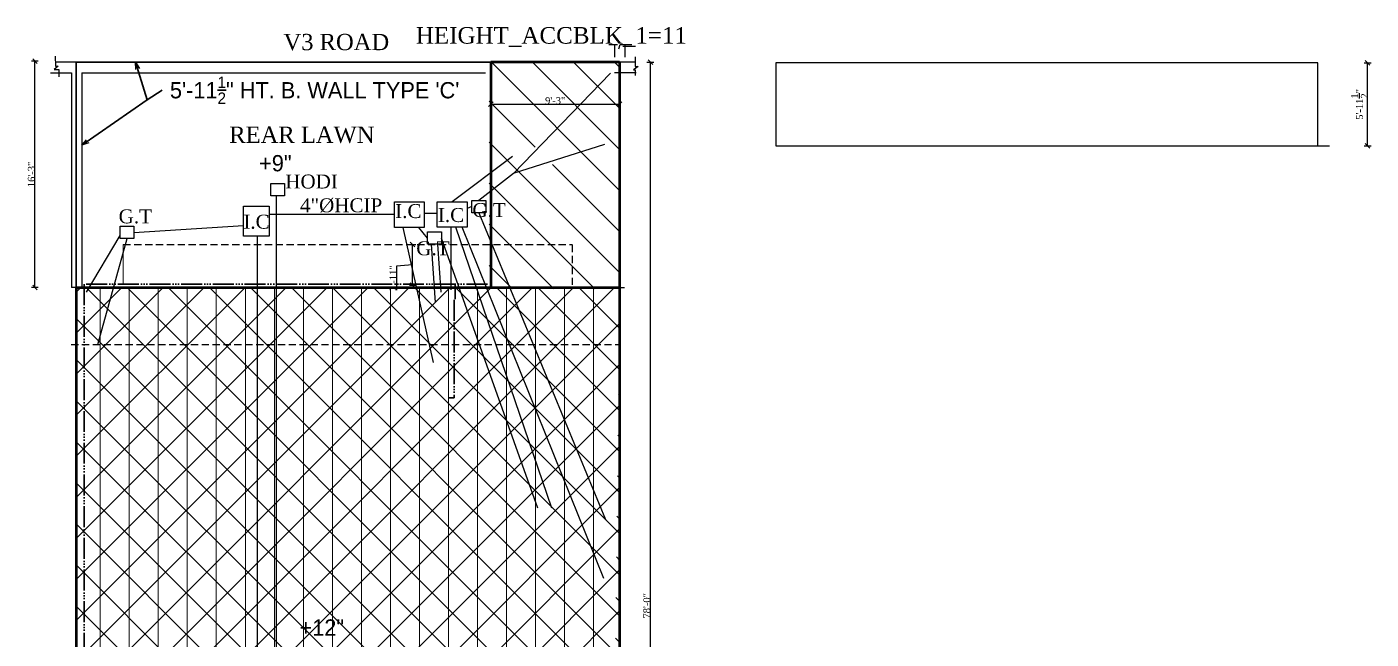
# Model space of a CAD drawing. Header units: feet. Extents: x 37458 to 42412, y -3338 to -325.
# Drawn here: x 39796 to 40954, y -2626 to -2098 of the extents above; entities that cross this region are included whole.
import ezdxf

# ---------------------------------------------------------------- set-up
doc = ezdxf.new("R2010")
doc.units = ezdxf.units.FT
doc.header["$MEASUREMENT"] = 0
doc.header["$PDMODE"] = 35
doc.header["$PDSIZE"] = 8
doc.linetypes.add('ACAD_ISO06W100', pattern=[36, 24, -3, 0, -3, 0, -3, 0, -3])
doc.linetypes.add('DASHED2', pattern=[0.375, 0.25, -0.125])
doc.layers.get('0').update_dxf_attribs({"color": 34, "lineweight": 25})
doc.layers.get('Defpoints').update_dxf_attribs({"color": 52})
doc.layers.add('ACCBLK_1', color=7, linetype='Continuous')
for name, color, linetype, plot in [('BLK_1_COVERED_AREA', 140, 'Continuous', False), ('BLK_1_LVL_0_BLDG_FOOT_PRINT', 1, 'Continuous', False), ('BLK_1_LVL_0_REAR_SETBACK', 11, 'Continuous', False), ('COMPOUNDWALL', 4, 'Continuous', False), ('PLOT_BOUNDARY', 70, 'Continuous', False)]:
    doc.layers.add(name, color=color, linetype=linetype, plot=plot)
for name, color, linetype, lineweight in [('dimensiom', 35, 'Continuous', 25), ('fresh water', 171, 'ACAD_ISO06W100', 30), ('HATCH', 254, 'Continuous', 13), ('PRO', 200, 'DASHED2', 25), ('Sewer', 30, 'Continuous', 25), ('TEXT', 7, 'Continuous', 30), ('wall', 1, 'Continuous', 50)]:
    doc.layers.add(name, color=color, linetype=linetype, lineweight=lineweight)
doc.styles.add("4''", font='romai___.ttf', dxfattribs={"height": 7})
doc.styles.get("Standard").update_dxf_attribs({"font": 'times.ttf', "height": 6})
doc.dimstyles.new('arrow', dxfattribs={"dimtxt": 6, "dimasz": 4, "dimexe": 3, "dimexo": 6, "dimgap": 0, "dimtad": 1, "dimzin": 3, "dimdsep": 46, "dimlunit": 4, "dimtxsty": 'Standard', "dimblk": 'OBLIQUE', "dimcen": 12, "dimclrd": 7, "dimclre": 256, "dimclrt": 7, "dimadec": 0, "dimazin": 0, "dimtfac": 1, "dimtofl": 0, "dimtmove": 0, "dimatfit": 3, "dimfxl": 3, "dimfxlon": 1, "dimtolj": 1, "dimtzin": 0, "dimlwd": -1, "dimlwe": -1, "dimarcsym": 0})
doc.dimstyles.new('plan dim', dxfattribs={"dimtxt": 6, "dimasz": 6, "dimexe": 3, "dimexo": 9, "dimgap": 1, "dimtad": 0, "dimdec": 3, "dimzin": 3, "dimdsep": 46, "dimlunit": 4, "dimtxsty": 'Standard', "dimblk": 'DOTSMALL', "dimcen": 12, "dimclrd": 256, "dimclre": 256, "dimclrt": 3, "dimadec": 0, "dimazin": 0, "dimtfac": 1, "dimtdec": 3, "dimtofl": 0, "dimtmove": 0, "dimatfit": 3, "dimldrblk": 'OPEN30', "dimfxl": 6, "dimfxlon": 1, "dimtolj": 1, "dimtzin": 0, "dimlwd": -1, "dimlwe": -1, "dimarcsym": 0})

# ---------------------------------------------------------------- blocks, each defined once
blk = doc.blocks.new('_Oblique')
at = {"layer": 'dimensiom', "color": 0, "lineweight": -2}
blk.add_line((-0.5, -0.5), (0.5, 0.5), dxfattribs=at)
blk = doc.blocks.new('*D305')
at = {"layer": 'Defpoints', "color": 0, "ltscale": 0.75, "transparency": 16777216}
for p in [(40074.8, -2285.9), (40128.5, -2285.9), (40119.8, -2320.9)]:
    blk.add_point(p, dxfattribs=at)
at = {"layer": 'dimensiom', "ltscale": 0.75, "transparency": 16777216}
for p, q in [((40125.5, -2285.9), (40131.5, -2285.9)), ((40125.8, -2320.9), (40131.5, -2320.9))]:
    blk.add_line(p, q, dxfattribs=at)
at = {"layer": 'dimensiom', "color": 7, "ltscale": 0.75, "transparency": 16777216}
for p, q in [((40128.5, -2320.9), (40128.5, -2285.9)), ((40128.5, -2303.4), (40114.7, -2304.4)), ((40114.7, -2304.4), (40114.7, -2325.1))]:
    blk.add_line(p, q, dxfattribs=at)
at = {"layer": 'dimensiom', "color": 7, "ltscale": 0.75, "transparency": 16777216, "xscale": 4, "yscale": 4, "zscale": 4}
for p, rotation in [((40128.5, -2285.9), 90), ((40128.5, -2320.9), 270)]:
    blk.add_blockref('_Oblique', p, dxfattribs=dict(at, rotation=rotation))
at = {"layer": 'dimensiom', "color": 7, "ltscale": 0.75, "transparency": 16777216, "insert": (40111.7, -2314.8), "char_height": 6, "attachment_point": 5, "rotation": 90}
blk.add_mtext('\\A1;2\'-11"', dxfattribs=at)
blk = doc.blocks.new('*D307')
at = {"layer": 'Defpoints', "color": 0, "ltscale": 0.75, "transparency": 16777216}
for p in [(40306.9, -2128.9), (40333.4, -2128.9), (40270.1, -3064.9)]:
    blk.add_point(p, dxfattribs=at)
at = {"layer": 'dimensiom', "ltscale": 0.75, "transparency": 16777216}
for p, q in [((40330.4, -2128.9), (40336.4, -2128.9)), ((40330.4, -3064.9), (40336.4, -3064.9))]:
    blk.add_line(p, q, dxfattribs=at)
at = {"layer": 'dimensiom', "color": 7, "ltscale": 0.75, "transparency": 16777216}
blk.add_line((40333.4, -3064.9), (40333.4, -2128.9), dxfattribs=at)
at = {"layer": 'dimensiom', "color": 7, "ltscale": 0.75, "transparency": 16777216, "xscale": 4, "yscale": 4, "zscale": 4}
for p, rotation in [((40333.4, -2128.9), 90), ((40333.4, -3064.9), 270)]:
    blk.add_blockref('_Oblique', p, dxfattribs=dict(at, rotation=rotation))
at = {"layer": 'dimensiom', "color": 7, "ltscale": 0.75, "transparency": 16777216, "insert": (40330.3, -2596.9), "char_height": 6, "attachment_point": 5, "rotation": 90}
blk.add_mtext('\\A1;78\'-0"', dxfattribs=at)
blk = doc.blocks.new('*D306')
at = {"layer": 'Defpoints', "color": 0, "ltscale": 0.75, "transparency": 16777216}
for p in [(40195.9, -2128.9, 9), (40306.9, -2128.9, 9), (40306.9, -2165)]:
    blk.add_point(p, dxfattribs=at)
at = {"layer": 'dimensiom', "ltscale": 0.75, "transparency": 16777216}
for p, q in [((40195.9, -2162.2), (40195.9, -2168)), ((40306.9, -2162.2), (40306.9, -2168))]:
    blk.add_line(p, q, dxfattribs=at)
at = {"layer": 'dimensiom', "color": 7, "ltscale": 0.75, "transparency": 16777216}
blk.add_line((40195.9, -2165), (40306.9, -2165), dxfattribs=at)
at = {"layer": 'dimensiom', "color": 7, "ltscale": 0.75, "transparency": 16777216, "xscale": 4, "yscale": 4, "zscale": 4, "rotation": 180}
blk.add_blockref('_Oblique', (40195.9, -2165), dxfattribs=at)
at = {"layer": 'dimensiom', "color": 7, "ltscale": 0.75, "transparency": 16777216, "xscale": 4, "yscale": 4, "zscale": 4}
blk.add_blockref('_Oblique', (40306.9, -2165), dxfattribs=at)
at = {"layer": 'dimensiom', "color": 7, "ltscale": 0.75, "transparency": 16777216, "insert": (40251.4, -2162), "char_height": 6, "attachment_point": 5}
blk.add_mtext('\\A1;9\'-3"', dxfattribs=at)
blk = doc.blocks.new('_DotSmall')
at = {"color": 0, "linetype": 'ByBlock', "const_width": 0.5}
blk.add_lwpolyline([(-0.0625, 0, 1), (0.0625, 0, 1)], format="xyb", close=True, dxfattribs=at)
blk = doc.blocks.new('_Open30')
at = {"layer": 'dimensiom', "color": 0, "lineweight": -2}
for p, q in [((-1, 0.27), (0, 0)), ((0, 0), (-1, -0.27)), ((0, 0), (-1, 0))]:
    blk.add_line(p, q, dxfattribs=at)
blk = doc.blocks.new('*D308')
at = {"layer": 'BLK_1_LVL_0_REAR_SETBACK', "ltscale": 0.75, "transparency": 16777216}
for p, q in [((39806.1, -2128), (39800.3, -2128)), ((39806.1, -2322.9), (39800.3, -2322.9))]:
    blk.add_line(p, q, dxfattribs=at)
at = {"layer": 'BLK_1_LVL_0_REAR_SETBACK', "color": 7, "ltscale": 0.75, "transparency": 16777216}
blk.add_line((39803.3, -2322.9), (39803.3, -2128), dxfattribs=at)
at = {"layer": 'Defpoints', "color": 0, "ltscale": 0.75, "transparency": 16777216}
for p in [(39803.3, -2128), (39838.9, -2128, 9), (39838.9, -2322.9, 9)]:
    blk.add_point(p, dxfattribs=at)
at = {"layer": 'BLK_1_LVL_0_REAR_SETBACK', "color": 7, "ltscale": 0.75, "transparency": 16777216, "xscale": 4, "yscale": 4, "zscale": 4}
for p, rotation in [((39803.3, -2128), 90), ((39803.3, -2322.9), 270)]:
    blk.add_blockref('_Oblique', p, dxfattribs=dict(at, rotation=rotation))
at = {"layer": 'BLK_1_LVL_0_REAR_SETBACK', "color": 2, "ltscale": 0.75, "transparency": 16777216, "insert": (39800.2, -2225.5), "char_height": 6, "attachment_point": 5, "rotation": 90}
blk.add_mtext('\\A1;16\'-3"', dxfattribs=at)
blk = doc.blocks.new('*D353')
at = {"layer": 'COMPOUNDWALL', "transparency": 16777216}
for p, q in [((40948.3, -2129.4), (40954.3, -2129.4)), ((40948.3, -2200.9), (40954.3, -2200.9))]:
    blk.add_line(p, q, dxfattribs=at)
at = {"layer": 'COMPOUNDWALL', "color": 7, "transparency": 16777216}
blk.add_line((40951.3, -2200.9), (40951.3, -2129.4), dxfattribs=at)
at = {"layer": 'Defpoints', "color": 0, "transparency": 16777216}
for p in [(40908.5, -2129.4), (40951.3, -2129.4), (40908.5, -2200.9)]:
    blk.add_point(p, dxfattribs=at)
at = {"layer": 'COMPOUNDWALL', "color": 7, "transparency": 16777216, "xscale": 4, "yscale": 4, "zscale": 4}
for p, rotation in [((40951.3, -2129.4), 90), ((40951.3, -2200.9), 270)]:
    blk.add_blockref('_Oblique', p, dxfattribs=dict(at, rotation=rotation))
at = {"layer": 'COMPOUNDWALL', "color": 7, "transparency": 16777216, "insert": (40944.3, -2165.2), "char_height": 6, "attachment_point": 5, "rotation": 90}
blk.add_mtext('\\A1;5\'-11{\\H1x;\\S1/2;}"', dxfattribs=at)

msp = doc.modelspace()

# ---------------------------------------------------------------- hatches: boundary and pattern name
at = {"layer": 'HATCH', "lineweight": 18, "ltscale": 0.75}
h = msp.add_hatch(dxfattribs=at)
h.set_pattern_fill('ANSI31', color=256, scale=200, style=0)
h.set_pattern_definition([(135, (70619.38, -13990.233), (17.67767, 17.67767), [])])
h.paths.add_polyline_path([(40194.6394, -2128.9303), (40306.8894, -2128.9303), (40306.8894, -2929.9303), (40299.8258, -2929.9303), (40306.8894, -2323.9303), (40194.6394, -2323.9303)])
edge = h.paths.add_edge_path(flags=16)
edge.add_arc((40236.471, -2214.7056), 12.9228, 180, 540, ccw=False)
h = msp.add_hatch(dxfattribs=at)
h.set_pattern_fill('ANSI37', color=256, scale=200, angle=90, style=0)
h.set_pattern_definition([(135, (8449.588, -14129.192), (-17.67767, -17.67767), []), (225, (8449.588, -14129.192), (17.67767, -17.67767), [])])
h.paths.add_polyline_path([(40127.899, -2858.409), (40130.714, -2858.6023), (39990.1624, -2858.6023), (40002.0415, -2858.2456)], flags=16)
h.paths.add_polyline_path([(39838.8894, -2323.9303), (40306.8894, -2323.9303), (40306.8894, -2929.9303), (39838.8894, -2929.9303)])
h.paths.add_polyline_path([(40147.0035, -2644.9532), (40147.0035, -2681.5664), (40006.4518, -2681.5664), (40006.4518, -2644.9532)], flags=16)
h = msp.add_hatch(dxfattribs=at)
h.set_pattern_fill('ANSI31', color=256, scale=200, angle=45, style=0)
h.set_pattern_definition([(90, (-20515.511, -6739.771), (-25, 0), [])])
h.paths.add_polyline_path([(39991.9652, -2821.9055), (39990.1624, -2821.9891), (40130.714, -2821.9891), (40128.7715, -2821.9189)], flags=16)
h.paths.add_polyline_path([(40306.8894, -2323.9303), (39838.8894, -2323.9303), (39838.8894, -2929.9303), (40306.8894, -2929.9303)])
h.paths.add_polyline_path([(40147.0035, -2644.9532), (40147.0035, -2681.5664), (40006.4518, -2681.5664), (40006.4518, -2644.9532)], flags=16)

# ---------------------------------------------------------------- linework, layer by layer
at = {"ltscale": 0.75}
for p, q in [((40297.5752, -2113.5325, 16.85), (40305.2183, -2113.5325, 16.85)), ((40302.3894, -2113.5325, -10.0562), (40302.3894, -2124.4303, -10.0562)), ((40306.1501, -2117.3549, 16.85), (40307.5225, -2113.5325, 16.85)), ((40307.5225, -2113.5325, 16.85), (40317.3146, -2113.5325, 16.85)), ((40311.3894, -2113.5325, -10.0562), (40311.3894, -2124.4303, -10.0562)), ((40297.8894, -2128.9303, 8.8373), (39820.9179, -2128.9303, 0.213)), ((40320.949, -2128.9303, 9.2542), (40306.8894, -2128.9303, 9)), ((39816.6114, -2137.9303, -33.5247), (39834.7194, -2137.9303, -48.0623)), ((39834.7194, -2137.9303, -26.9062), (39834.7194, -2322.9303, -26.9062)), ((39843.7194, -2137.9303, -25.1751), (40191.3794, -2137.9303, -8.3122)), ((39843.7194, -2137.9303, -26.9062), (39843.7194, -2322.9303, -26.9062)), ((40321.1231, -2137.9303, 0.4566), (40302.3894, -2137.9303, 0.4566)), ((39838.8894, -2322.9303, 9), (39834.7194, -2322.9303, -26.9062)), ((40306.8894, -2322.9303), (40311.0594, -2322.9303, -17.9062))]:
    msp.add_line(p, q, dxfattribs=at)
at = {"color": 2}
for p, q in [((40908.475, -2129.4144), (40441.5636, -2129.4144)), ((40441.5636, -2129.4144), (40441.5636, -2200.9144)), ((40908.475, -2200.9144), (40908.475, -2129.4144))]:
    msp.add_line(p, q, dxfattribs=at)
at = {"color": 3, "ltscale": 0.75}
msp.add_line((40441.5636, -2200.9144), (40918.5734, -2200.9144), dxfattribs=at)
at = {"ltscale": 0.75, "elevation": 0.4566}
for points in [[(39820.7512, -2123.7223), (39821.0263, -2132.3156), (39823.3607, -2132.3156), (39819.8036, -2135.0922), (39823.8053, -2135.0922), (39823.8053, -2141.5893)], [(40320.2383, -2124.1324), (40320.3608, -2132.633), (40323.0297, -2132.633), (40318.7466, -2135.3471), (40320.418, -2135.3471), (40320.418, -2140.3057)]]:
    msp.add_lwpolyline(points, dxfattribs=at)
at = {"layer": 'ACCBLK_1', "color": 7, "ltscale": 0.75, "elevation": 9}
msp.add_lwpolyline([(40306.8894, -2128.9303), (40195.8794, -2128.9303), (40195.8794, -2322.9303), (40306.8894, -2322.9303)], close=True, dxfattribs=at)
at = {"layer": 'BLK_1_COVERED_AREA', "ltscale": 0.75, "elevation": 9}
msp.add_lwpolyline([(40195.8794, -2128.9303), (40306.8894, -2128.9303), (40306.8894, -2929.9303), (39838.8894, -2929.7967), (39838.8894, -2322.9303), (40195.8794, -2322.9303)], close=True, dxfattribs=at)
at = {"layer": 'BLK_1_LVL_0_BLDG_FOOT_PRINT', "ltscale": 0.75, "elevation": 9}
msp.add_lwpolyline([(39838.8894, -2322.9303), (40306.8894, -2322.9303), (40306.8894, -2929.9303), (39838.8894, -2929.9303)], close=True, dxfattribs=at)
at = {"layer": 'BLK_1_LVL_0_REAR_SETBACK', "ltscale": 0.75, "elevation": 9}
msp.add_lwpolyline([(39838.8894, -2322.9303), (40195.8794, -2322.9303), (40195.8794, -2128.9303), (39838.8894, -2128.9303)], close=True, dxfattribs=at)
at = {"layer": 'fresh water', "ltscale": 0.75}
for p, q in [((39845.6813, -2319.9854, -8.9062), (39845.6813, -3086.7603, -8.9062)), ((40192.9923, -2319.9854, -8.9062), (39845.6813, -2319.9854, -8.9062)), ((40165.1325, -2332.8057, -8.9062), (40165.1325, -2319.9854, -8.9062))]:
    msp.add_line(p, q, dxfattribs=at)
at = {"layer": 'fresh water', "ltscale": 0.75, "elevation": -8.9062}
msp.add_lwpolyline([(40164.3083, -2333.4133), (40164.3083, -2417.8643), (40160.1757, -2417.8643)], dxfattribs=at)
at = {"layer": 'HATCH', "ltscale": 0.75}
msp.add_line((39879.3894, -2320.6803), (39879.3894, -2285.6803), dxfattribs=at)
at = {"layer": 'PLOT_BOUNDARY', "ltscale": 0.75, "elevation": 9}
msp.add_lwpolyline([(39838.8894, -2128.9303), (40306.8894, -2128.9303), (40306.8894, -3064.9303), (39838.8894, -3064.9303)], close=True, dxfattribs=at)
at = {"layer": 'PRO', "ltscale": 25}
for p, q in [((39879.3894, -2285.6803), (40266.3894, -2285.6803, -9)), ((40266.3894, -2320.6803, -9), (40266.3894, -2285.6803, -9)), ((39834.3894, -2371.9303), (40306.8894, -2371.9303, -9.0874))]:
    msp.add_line(p, q, dxfattribs=at)
at = {"layer": 'Sewer', "ltscale": 0.75}
for p, q in [((40215.593, -2224.5558, -8.9062), (40299.1619, -2138.2446, -8.9062)), ((40215.5784, -2224.4525, -8.9062), (40294.0627, -2199.5539, -8.9062)), ((40214.7244, -2210.1493, -8.9062), (40162.6267, -2248.9971, -8.9062)), ((40215.593, -2224.5558, -8.9062), (40185.7333, -2247.9933, -8.9062)), ((40011.0941, -2243.9348), (40011.0941, -2971.7807)), ((40179.7333, -2253.2433, -8.9062), (40175.5166, -2254.9617, -8.9062)), ((39888.5789, -2275.4133, -8.9062), (39983.0081, -2269.4496, -8.9062)), ((40112.8938, -2260.0817, -8.9062), (40005.0081, -2260.0817, -8.9062)), ((40149.7368, -2259.064, -8.9062), (40138.6735, -2259.064, -8.9062)), ((40185.7333, -2258.4933, -8.9062), (40294.697, -2522.4319, -8.9062)), ((39847.7566, -2326.9099, -8.9062), (39876.5789, -2277.993, -8.9062)), ((39857.454, -2371.7746, -8.9062), (39882.5789, -2280.6633, -8.9062)), ((39994.7422, -2278.6406, -8.9062), (39994.7422, -2978.3997, -8.9062)), ((40146.5005, -2387.5007, -8.9062), (40120.4104, -2271.0817, -8.9062)), ((40141.3733, -2280.2548, -8.9062), (40134.0898, -2271.0817, -8.9062)), ((40236.5666, -2512.8324, -8.9062), (40153.3733, -2280.2548, -8.9062)), ((40161.7924, -2324.9572, -8.9062), (40161.7924, -2270.9971, -8.9062)), ((40248.6702, -2512.7093, -8.9062), (40165.6937, -2270.9971, -8.9062)), ((40293.2694, -2573.2728, -8.9062), (40171.2421, -2270.9971, -8.9062)), ((40148.2239, -2335.8538, -8.9062), (40144.811, -2285.5048, -8.9062)), ((40153.1223, -2326.9099, -8.9062), (40150.3678, -2285.5048, -8.9062))]:
    msp.add_line(p, q, dxfattribs=at)
msp.add_lwpolyline([(40006.3752, -2233.4348), (40018.3752, -2233.4348), (40018.3752, -2243.9348), (40006.3752, -2243.9348)], close=True, dxfattribs=at)
at = {"layer": 'Sewer', "ltscale": 0.75, "elevation": -8.9062}
for points in [[(39983.0081, -2252.8608), (40005.0081, -2252.8608), (40005.0081, -2278.6406), (39983.0081, -2278.6406)], [(40138.6735, -2249.0817), (40138.6735, -2271.0817), (40112.8938, -2271.0817), (40112.8938, -2249.0817)], [(40175.5166, -2248.9971), (40175.5166, -2270.9971), (40149.7368, -2270.9971), (40149.7368, -2248.9971)], [(40179.7333, -2247.9933), (40191.7333, -2247.9933), (40191.7333, -2258.4933), (40179.7333, -2258.4933)], [(39876.5789, -2270.1633), (39888.5789, -2270.1633), (39888.5789, -2280.6633), (39876.5789, -2280.6633)], [(40141.3733, -2275.0048), (40153.3733, -2275.0048), (40153.3733, -2285.5048), (40141.3733, -2285.5048)]]:
    msp.add_lwpolyline(points, close=True, dxfattribs=at)
at = {"layer": 'wall', "ltscale": 0.75}
for p, q in [((40195.8794, -2128.9303, 9), (40195.8794, -2322.9303, 9)), ((40306.8894, -2128.9303), (40195.8794, -2128.9303, 9)), ((40306.8894, -2128.9303, 9), (40306.8894, -2929.9303, 9)), ((39838.8894, -2322.9303, 9), (39838.8894, -2929.9303)), ((39838.8894, -2322.9303, 9), (40306.8894, -2322.9303)), ((40306.8894, -2322.9303, -9), (40306.8894, -2929.9303, -9))]:
    msp.add_line(p, q, dxfattribs=at)

# ---------------------------------------------------------------- texts
at = {"layer": 'ACCBLK_1', "color": 7, "insert": (40131.3836, -2098.6362), "char_height": 17.115404, "width": 182.56431, "attachment_point": 1}
msp.add_mtext('{\\fGeorgia|b0|i0|c0|p18;\\H0.83333x;HEIGHT_ACCBLK_1=11}', dxfattribs=at)
at = {"layer": 'Sewer', "ltscale": 0.75, "char_height": 12, "width": 15.088757, "attachment_point": 1, "style": "4''"}
for s, insert in [('{\\fRomantic|b0|i0|c2|p2;HODI}', (40018.9173, -2225.584)), ('{\\fRomantic|b0|i0|c2|p2;4"%%CHCIP}', (40031.5785, -2246.0394)), ('{\\fRomantic|b0|i0|c2|p2;G.T}', (39875.3526, -2255.5965, -8.9062)), ('{\\fRomantic|b0|i0|c2|p2;I.C}', (40113.6054, -2251.039, -8.9062)), ('{\\fRomantic|b0|i0|c2|p2;I.C}', (40150.3869, -2254.4326, -8.9062)), ('{\\fRomantic|b0|i0|c2|p2;G.T}', (40180.1182, -2250.1629, -8.9062)), ('{\\fRomantic|b0|i0|c2|p2;I.C}', (39982.7814, -2260.1767, -8.9062)), ('{\\fRomantic|b0|i0|c2|p2;G.T}', (40131.7518, -2283.0913, -17.8124))]:
    msp.add_mtext(s, dxfattribs=dict(at, insert=insert))
at = {"layer": 'TEXT', "ltscale": 0.75, "char_height": 14, "attachment_point": 1}
for s, insert, width in [('\\A1;V3 ROAD', (40017.3793, -2104.4918, 12.006), 144.148402), ('\\A1;REAR LAWN', (39970.6512, -2184.3158), 127.650402)]:
    msp.add_mtext(s, dxfattribs=dict(at, insert=insert, width=width))
at = {"layer": 'TEXT', "char_height": 14, "attachment_point": 1, "style": "4''"}
for s, insert, width in [('\\A1;\\pt133.3402;5\'-11{\\H0.7x;\\S1/2;}" HT. B. WALL TYPE \'C\'', (39919.5238, -2141.2232), 295.175084), ('\\A1;+9"\\P  ', (39996.3545, -2208.8191), 26.575719), ('\\A1;+12"\\P  ', (40031.1642, -2608.56), 26.575719)]:
    msp.add_mtext(s, dxfattribs=dict(at, insert=insert, width=width))

# ---------------------------------------------------------------- dimensions: what is measured, and where the dimension line sits
at = {"layer": 'BLK_1_LVL_0_REAR_SETBACK', "color": 2, "ltscale": 0.75}
dim = msp.add_linear_dim(base=(39803.2984, -2128.0258), p1=(39838.8894, -2322.9303, 9), p2=(39838.8894, -2128.0258, 9), angle=90, dimstyle='arrow', override={"dimclrt": 2}, dxfattribs=at)
dim.commit()
dim.dimension.update_dxf_attribs({"geometry": '*D308', "text_midpoint": (39800.2465, -2225.4781)})
at = {"layer": 'COMPOUNDWALL', "color": 2}
dim = msp.add_linear_dim(base=(40951.3086, -2129.4144), p1=(40908.475, -2200.9144), p2=(40908.475, -2129.4144), angle=90, dimstyle='arrow', dxfattribs=at)
dim.commit()
dim.dimension.update_dxf_attribs({"geometry": '*D353', "text_midpoint": (40944.2697, -2165.1644)})
at = {"layer": 'dimensiom', "ltscale": 0.75}
for base, p1, p2, angle, picture, middle in [((40306.8894, -2165.0416), (40195.8794, -2128.9303, 9), (40306.8894, -2128.9303, 9), 180, '*D306', (40251.3844, -2161.9811)), ((40333.3632, -2128.9303, -9), (40270.0664, -3064.9303, -9), (40306.8894, -2128.9303, -9), 90, '*D307', (40330.3026, -2596.9303, -9))]:
    dim = msp.add_linear_dim(base=base, p1=p1, p2=p2, angle=angle, dimstyle='arrow', override={"dimtmove": 1}, dxfattribs=at)
    dim.commit()
    dim.dimension.update_dxf_attribs({"geometry": picture, "text_midpoint": middle})
dim = msp.add_linear_dim(base=(40128.4776, -2285.939), p1=(40119.7733, -2320.939), p2=(40074.7733, -2285.939), angle=90, dimstyle='arrow', override={"dimtmove": 1}, dxfattribs=at)
dim.commit()
dim.dimension.update_dxf_attribs({"geometry": '*D305', "text_midpoint": (40114.6532, -2304.4465), "dimtype": 160})

# ---------------------------------------------------------------- leaders
at = {"layer": 'TEXT'}
msp.add_leader([(39889.9148, -2128.9303, 8.2743), (39900.0592, -2161.2209, 8.2743), (39912.8888, -2152.875, 8.2743)], dimstyle='plan dim', override={"dimgap": 1, "dimtad": 0}, dxfattribs=at)
msp.add_leader([(39843.7194, -2200.3365, -26.9062), (39900.0592, -2161.2209, -26.9062)], dimstyle='plan dim', dxfattribs=at)

doc.saveas('drawing.dxf')
